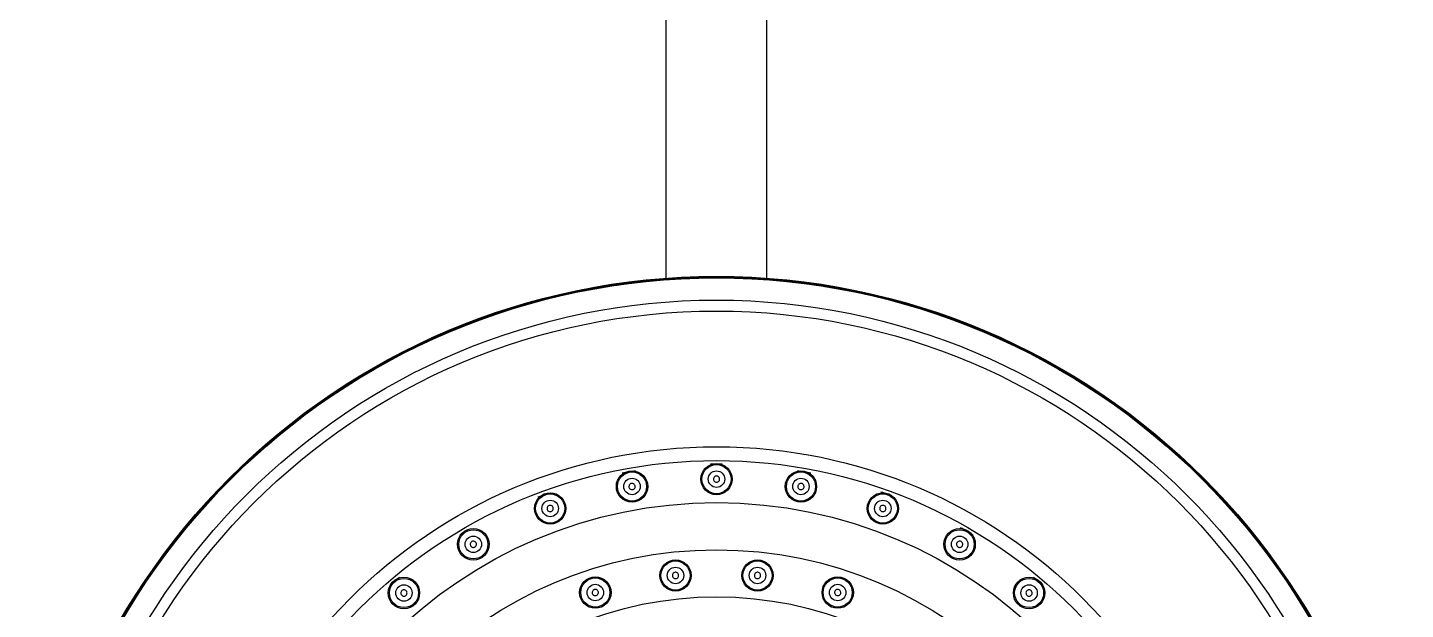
# Model space of a CAD drawing. Header units: millimetres. Extents: x 346859 to 753976, y -86090 to 5333.
# Drawn here: x 432280.4 to 432500, y -20400.4 to -20307.8 of the extents above; entities that cross this region are included whole.
import ezdxf

# ---------------------------------------------------------------- set-up
doc = ezdxf.new("R2010")
doc.units = ezdxf.units.MM
doc.header["$LTSCALE"] = 60
doc.layers.add('F-HAT', color=251, linetype='Continuous')

# ---------------------------------------------------------------- blocks, each defined once
blk = doc.blocks.new('cjswjdeh')
at = {"layer": 'F-HAT', "color": 8}
for p, q in [((432382.21, 36829.94), (432382.21, 37056.41)), ((432398.21, 36829.94), (432398.21, 37056.41)), ((432409.35, 36782.19), (432409.39, 36782.35)), ((432408.17, 36777.79), (432408.22, 36777.99))]:
    blk.add_line(p, q, dxfattribs=at)
for centre, radius in [((432390.21, 36720.43), 109.79), ((432390.21, 36720.43), 109.68), ((432390.21, 36720.43), 109.53), ((432390.21, 36720.43), 106.01), ((432390.21, 36720.43), 104.26), ((432390.21, 36720.43), 82.66), ((432390.21, 36720.43), 80.46), ((432376.75, 36796.76), 2.5), ((432376.75, 36796.76), 2.32), ((432390.21, 36797.93), 2.5), ((432390.21, 36797.93), 2.32), ((432390.21, 36797.93), 1.31), ((432403.67, 36796.76), 2.5), ((432403.67, 36796.76), 2.32), ((432376.75, 36796.76), 1.31), ((432403.67, 36796.76), 1.31), ((432390.21, 36720.43), 73.76), ((432363.71, 36793.26), 2.5), ((432363.71, 36793.26), 2.32), ((432363.71, 36793.26), 1.31), ((432416.72, 36793.26), 2.5), ((432416.72, 36793.26), 2.32), ((432416.72, 36793.26), 1.31), ((432351.46, 36787.55), 2.5), ((432351.46, 36787.55), 2.32), ((432428.96, 36787.55), 2.5), ((432428.96, 36787.55), 2.32), ((432351.46, 36787.55), 1.31), ((432428.96, 36787.55), 1.31), ((432390.21, 36720.43), 66.24), ((432383.68, 36782.59), 2.5), ((432383.68, 36782.59), 2.32), ((432383.68, 36782.59), 1.31), ((432396.75, 36782.59), 2.5), ((432396.75, 36782.59), 2.32), ((432396.75, 36782.59), 1.31), ((432340.4, 36779.8), 2.5), ((432340.4, 36779.8), 2.32), ((432340.4, 36779.8), 1.31), ((432370.9, 36779.87), 2.5), ((432370.9, 36779.87), 2.32), ((432370.9, 36779.87), 1.31), ((432409.53, 36779.87), 2.5), ((432409.53, 36779.87), 2.32), ((432409.53, 36779.87), 1.31), ((432440.03, 36779.8), 2.5), ((432440.03, 36779.8), 2.32), ((432440.03, 36779.8), 1.31), ((432390.21, 36720.43), 58.76)]:
    blk.add_circle(centre, radius, dxfattribs=at)
for start, end in [(99.2872, 100.8366), (89.3325, 90.6661), (79.1614, 80.7115), (109.9989, 110.8672), (70.0011, 70.8393), (59.2118, 60.8674), (120.0033, 120.7866), (129.2273, 130.6163), (49.3828, 50.7709)]:
    blk.add_arc((432390.21, 36720.43), 79.87, start, end, dxfattribs=at)
for points, knots in [([(432376.67, 36797.25), (432376.59, 36797.23), (432376.45, 36797.17), (432376.3, 36797), (432376.24, 36796.78), (432376.28, 36796.55), (432376.41, 36796.37), (432376.61, 36796.26), (432376.77, 36796.25), (432376.84, 36796.26)], [0, 0, 0, 0, 0.222134, 0.444291, 0.666477, 0.888675, 1.110861, 1.333018, 1.555152, 1.555152, 1.555152, 1.555152]), ([(432376.84, 36796.26), (432376.91, 36796.28), (432377.06, 36796.34), (432377.21, 36796.51), (432377.27, 36796.73), (432377.23, 36796.96), (432377.1, 36797.14), (432376.89, 36797.25), (432376.74, 36797.26), (432376.67, 36797.25)], [0, 0, 0, 0, 0.222133, 0.444289, 0.666476, 0.888675, 1.110862, 1.333019, 1.555152, 1.555152, 1.555152, 1.555152]), ([(432390.21, 36798.43), (432390.14, 36798.43), (432389.99, 36798.4), (432389.81, 36798.25), (432389.71, 36798.05), (432389.71, 36797.82), (432389.81, 36797.61), (432389.99, 36797.47), (432390.14, 36797.43), (432390.21, 36797.43)], [0, 0, 0, 0, 0.222134, 0.444291, 0.666477, 0.888675, 1.110861, 1.333018, 1.555152, 1.555152, 1.555152, 1.555152]), ([(432390.21, 36797.43), (432390.29, 36797.43), (432390.44, 36797.47), (432390.62, 36797.61), (432390.72, 36797.82), (432390.72, 36798.05), (432390.62, 36798.25), (432390.44, 36798.4), (432390.29, 36798.43), (432390.21, 36798.43)], [0, 0, 0, 0, 0.222133, 0.444289, 0.666476, 0.888675, 1.110862, 1.333019, 1.555152, 1.555152, 1.555152, 1.555152]), ([(432403.76, 36797.25), (432403.68, 36797.26), (432403.53, 36797.25), (432403.33, 36797.14), (432403.19, 36796.96), (432403.15, 36796.73), (432403.22, 36796.51), (432403.37, 36796.34), (432403.51, 36796.28), (432403.58, 36796.26)], [0, 0, 0, 0, 0.222134, 0.444291, 0.666477, 0.888675, 1.110861, 1.333018, 1.555152, 1.555152, 1.555152, 1.555152]), ([(432403.58, 36796.26), (432403.66, 36796.25), (432403.81, 36796.26), (432404.01, 36796.37), (432404.15, 36796.55), (432404.19, 36796.78), (432404.12, 36797), (432403.97, 36797.17), (432403.83, 36797.23), (432403.76, 36797.25)], [0, 0, 0, 0, 0.222133, 0.444289, 0.666476, 0.888675, 1.110862, 1.333019, 1.555152, 1.555152, 1.555152, 1.555152]), ([(432363.54, 36793.73), (432363.47, 36793.7), (432363.34, 36793.62), (432363.22, 36793.42), (432363.19, 36793.19), (432363.27, 36792.98), (432363.44, 36792.82), (432363.65, 36792.74), (432363.81, 36792.76), (432363.88, 36792.79)], [0, 0, 0, 0, 0.222134, 0.444291, 0.666477, 0.888675, 1.110861, 1.333018, 1.555152, 1.555152, 1.555152, 1.555152]), ([(432363.88, 36792.79), (432363.95, 36792.81), (432364.08, 36792.9), (432364.2, 36793.09), (432364.22, 36793.32), (432364.14, 36793.54), (432363.97, 36793.7), (432363.76, 36793.77), (432363.6, 36793.75), (432363.54, 36793.73)], [0, 0, 0, 0, 0.222133, 0.444289, 0.666476, 0.888675, 1.110862, 1.333019, 1.555152, 1.555152, 1.555152, 1.555152]), ([(432416.89, 36793.73), (432416.82, 36793.75), (432416.67, 36793.77), (432416.45, 36793.7), (432416.28, 36793.54), (432416.21, 36793.32), (432416.23, 36793.09), (432416.35, 36792.9), (432416.48, 36792.81), (432416.55, 36792.79)], [0, 0, 0, 0, 0.222134, 0.444291, 0.666477, 0.888675, 1.110861, 1.333018, 1.555152, 1.555152, 1.555152, 1.555152]), ([(432416.55, 36792.79), (432416.62, 36792.76), (432416.77, 36792.74), (432416.99, 36792.82), (432417.15, 36792.98), (432417.23, 36793.19), (432417.21, 36793.42), (432417.09, 36793.62), (432416.96, 36793.7), (432416.89, 36793.73)], [0, 0, 0, 0, 0.222133, 0.444289, 0.666476, 0.888675, 1.110862, 1.333019, 1.555152, 1.555152, 1.555152, 1.555152]), ([(432351.21, 36787.98), (432351.15, 36787.94), (432351.04, 36787.84), (432350.95, 36787.63), (432350.97, 36787.4), (432351.08, 36787.2), (432351.27, 36787.07), (432351.5, 36787.03), (432351.65, 36787.08), (432351.71, 36787.12)], [0, 0, 0, 0, 0.222134, 0.444291, 0.666477, 0.888675, 1.110861, 1.333018, 1.555152, 1.555152, 1.555152, 1.555152]), ([(432351.71, 36787.12), (432351.78, 36787.15), (432351.89, 36787.26), (432351.97, 36787.47), (432351.96, 36787.7), (432351.84, 36787.9), (432351.65, 36788.03), (432351.42, 36788.06), (432351.28, 36788.02), (432351.21, 36787.98)], [0, 0, 0, 0, 0.222133, 0.444289, 0.666476, 0.888675, 1.110862, 1.333019, 1.555152, 1.555152, 1.555152, 1.555152]), ([(432429.21, 36787.98), (432429.15, 36788.02), (432429, 36788.06), (432428.77, 36788.03), (432428.58, 36787.9), (432428.47, 36787.7), (432428.45, 36787.47), (432428.54, 36787.26), (432428.65, 36787.15), (432428.71, 36787.12)], [0, 0, 0, 0, 0.222134, 0.444291, 0.666477, 0.888675, 1.110861, 1.333018, 1.555152, 1.555152, 1.555152, 1.555152]), ([(432428.71, 36787.12), (432428.78, 36787.08), (432428.92, 36787.03), (432429.15, 36787.07), (432429.34, 36787.2), (432429.46, 36787.4), (432429.47, 36787.63), (432429.39, 36787.84), (432429.28, 36787.94), (432429.21, 36787.98)], [0, 0, 0, 0, 0.222133, 0.444289, 0.666476, 0.888675, 1.110862, 1.333019, 1.555152, 1.555152, 1.555152, 1.555152]), ([(432383.63, 36783.09), (432383.55, 36783.08), (432383.41, 36783.03), (432383.24, 36782.87), (432383.17, 36782.65), (432383.19, 36782.42), (432383.31, 36782.23), (432383.5, 36782.1), (432383.66, 36782.09), (432383.73, 36782.09)], [0, 0, 0, 0, 0.222339, 0.444684, 0.667037, 0.889392, 1.111744, 1.334089, 1.556428, 1.556428, 1.556428, 1.556428]), ([(432383.73, 36782.09), (432383.81, 36782.1), (432383.95, 36782.15), (432384.11, 36782.31), (432384.19, 36782.53), (432384.17, 36782.76), (432384.05, 36782.95), (432383.85, 36783.08), (432383.7, 36783.1), (432383.63, 36783.09)], [0, 0, 0, 0, 0.222339, 0.444684, 0.667036, 0.889392, 1.111744, 1.334089, 1.556428, 1.556428, 1.556428, 1.556428]), ([(432396.8, 36783.09), (432396.72, 36783.1), (432396.57, 36783.08), (432396.38, 36782.95), (432396.26, 36782.76), (432396.23, 36782.53), (432396.31, 36782.31), (432396.47, 36782.15), (432396.62, 36782.1), (432396.69, 36782.09)], [0, 0, 0, 0, 0.222339, 0.444684, 0.667037, 0.889392, 1.111744, 1.334089, 1.556428, 1.556428, 1.556428, 1.556428]), ([(432396.69, 36782.09), (432396.77, 36782.09), (432396.92, 36782.1), (432397.11, 36782.23), (432397.23, 36782.42), (432397.26, 36782.65), (432397.18, 36782.87), (432397.02, 36783.03), (432396.87, 36783.08), (432396.8, 36783.09)], [0, 0, 0, 0, 0.222339, 0.444684, 0.667036, 0.889392, 1.111744, 1.334089, 1.556428, 1.556428, 1.556428, 1.556428]), ([(432340.08, 36780.18), (432340.02, 36780.14), (432339.93, 36780.01), (432339.88, 36779.79), (432339.94, 36779.57), (432340.08, 36779.39), (432340.29, 36779.3), (432340.52, 36779.3), (432340.66, 36779.37), (432340.72, 36779.42)], [0, 0, 0, 0, 0.222134, 0.444291, 0.666477, 0.888675, 1.110861, 1.333018, 1.555152, 1.555152, 1.555152, 1.555152]), ([(432340.72, 36779.42), (432340.77, 36779.47), (432340.87, 36779.59), (432340.91, 36779.81), (432340.86, 36780.04), (432340.71, 36780.21), (432340.5, 36780.31), (432340.27, 36780.3), (432340.13, 36780.23), (432340.08, 36780.18)], [0, 0, 0, 0, 0.222133, 0.444289, 0.666476, 0.888675, 1.110862, 1.333019, 1.555152, 1.555152, 1.555152, 1.555152]), ([(432370.74, 36780.35), (432370.67, 36780.33), (432370.54, 36780.25), (432370.42, 36780.06), (432370.38, 36779.83), (432370.46, 36779.61), (432370.61, 36779.44), (432370.83, 36779.36), (432370.98, 36779.38), (432371.05, 36779.4)], [0, 0, 0, 0, 0.222339, 0.444684, 0.667037, 0.889392, 1.111744, 1.334089, 1.556428, 1.556428, 1.556428, 1.556428]), ([(432371.05, 36779.4), (432371.12, 36779.42), (432371.26, 36779.5), (432371.38, 36779.69), (432371.41, 36779.92), (432371.34, 36780.14), (432371.18, 36780.31), (432370.97, 36780.39), (432370.81, 36780.37), (432370.74, 36780.35)], [0, 0, 0, 0, 0.222339, 0.444684, 0.667036, 0.889392, 1.111744, 1.334089, 1.556428, 1.556428, 1.556428, 1.556428]), ([(432409.68, 36780.35), (432409.61, 36780.37), (432409.46, 36780.39), (432409.24, 36780.31), (432409.08, 36780.14), (432409.01, 36779.92), (432409.04, 36779.69), (432409.17, 36779.5), (432409.3, 36779.42), (432409.37, 36779.4)], [0, 0, 0, 0, 0.222339, 0.444684, 0.667037, 0.889392, 1.111744, 1.334089, 1.556428, 1.556428, 1.556428, 1.556428]), ([(432409.37, 36779.4), (432409.44, 36779.38), (432409.6, 36779.36), (432409.81, 36779.44), (432409.97, 36779.61), (432410.04, 36779.83), (432410.01, 36780.06), (432409.88, 36780.25), (432409.75, 36780.33), (432409.68, 36780.35)], [0, 0, 0, 0, 0.222339, 0.444684, 0.667036, 0.889392, 1.111744, 1.334089, 1.556428, 1.556428, 1.556428, 1.556428]), ([(432440.35, 36780.18), (432440.29, 36780.23), (432440.15, 36780.3), (432439.93, 36780.31), (432439.72, 36780.21), (432439.57, 36780.04), (432439.51, 36779.81), (432439.56, 36779.59), (432439.65, 36779.47), (432439.71, 36779.42)], [0, 0, 0, 0, 0.222134, 0.444291, 0.666477, 0.888675, 1.110861, 1.333018, 1.555152, 1.555152, 1.555152, 1.555152]), ([(432439.71, 36779.42), (432439.76, 36779.37), (432439.9, 36779.3), (432440.13, 36779.3), (432440.34, 36779.39), (432440.49, 36779.57), (432440.54, 36779.79), (432440.5, 36780.01), (432440.41, 36780.14), (432440.35, 36780.18)], [0, 0, 0, 0, 0.222133, 0.444289, 0.666476, 0.888675, 1.110862, 1.333019, 1.555152, 1.555152, 1.555152, 1.555152])]:
    blk.add_open_spline(points, degree=3, knots=knots, dxfattribs=at)

msp = doc.modelspace()

# ---------------------------------------------------------------- block references
msp.add_blockref('cjswjdeh', (0, -57177.6))

doc.saveas('drawing.dxf')
